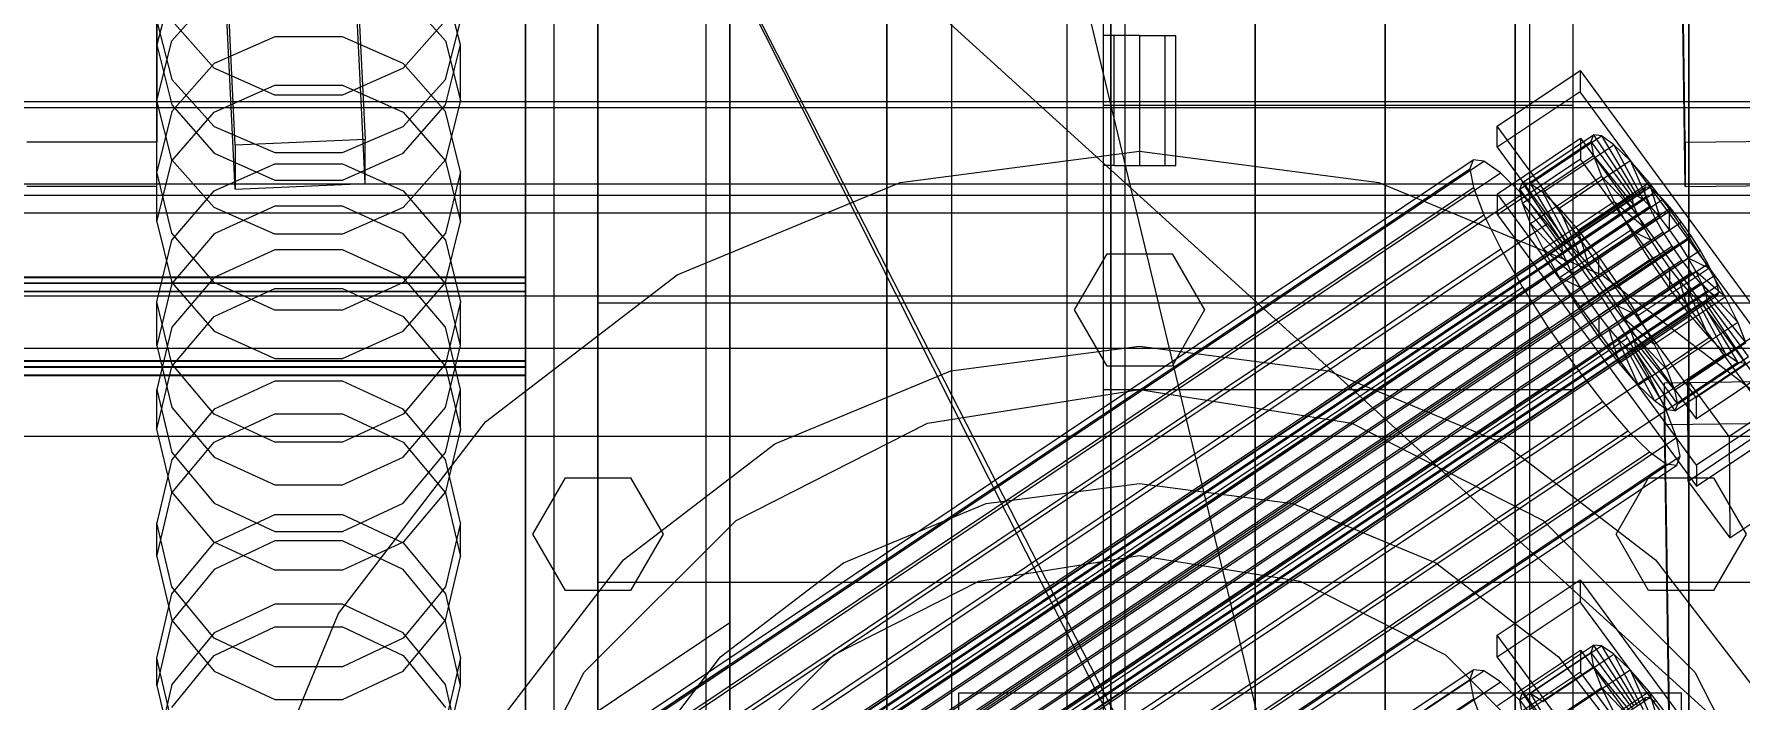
# Model space of a CAD drawing. Header units: millimetres. Extents: x -1970 to 34302, y -80068 to 6837.
# Drawn here: x 132 to 368.1, y -34198 to -34105.8 of the extents above; entities that cross this region are included whole.
import ezdxf

# ---------------------------------------------------------------- set-up
doc = ezdxf.new("R2010")
doc.units = ezdxf.units.MM
for name, color, linetype, lineweight in [('COTAS_O', 1, 'Continuous', 0), ('frontal_briquetadora', 7, 'Continuous', 0), ('frontal_C01', 7, 'Continuous', 0), ('frontal_C02', 7, 'Continuous', 0), ('frontal_dos-mix', 7, 'Continuous', 0), ('frontal_mezcladora', 7, 'Continuous', 0)]:
    doc.layers.add(name, color=color, linetype=linetype, lineweight=lineweight)
doc.dimstyles.new('R19_100', dxfattribs={"dimtxt": 250, "dimasz": 150, "dimexe": 150, "dimexo": 80, "dimgap": 100, "dimtad": 1, "dimtih": 1, "dimtoh": 1, "dimdsep": 46, "dimcen": 0.09, "dimadec": 0, "dimazin": 0, "dimtfac": 1, "dimtdec": 4, "dimtofl": 0, "dimtmove": 0, "dimatfit": 3, "dimfxl": 1, "dimtolj": 1, "dimtzin": 0, "dimarcsym": 0})

# ---------------------------------------------------------------- blocks, each defined once
blk = doc.blocks.new('*D35')
at = {"layer": 'COTAS_O', "color": 0, "lineweight": -2, "transparency": 16777216}
for p, q in [((-1725, -34320), (-1725, -33550)), ((1725, -34320), (1725, -33550)), ((-1575, -33700), (1575, -33700))]:
    blk.add_line(p, q, dxfattribs=at)
at = {"layer": 'COTAS_O', "color": 0, "transparency": 16777216}
for points in [[(-1575, -33675), (-1575, -33725), (-1725, -33700)], [(1575, -33675), (1575, -33725), (1725, -33700)]]:
    blk.add_solid(points, dxfattribs=at)
at = {"layer": 'Defpoints', "color": 0, "transparency": 16777216}
for p in [(1725, -33700), (-1725, -34400), (1725, -34400)]:
    blk.add_point(p, dxfattribs=at)
blk = doc.blocks.new('*D38')
at = {"layer": 'COTAS_O', "color": 0, "lineweight": -2, "transparency": 16777216}
for p, q in [((-570, -33700), (200, -33700)), ((50, -34750), (50, -33850)), ((-570, -34900), (200, -34900))]:
    blk.add_line(p, q, dxfattribs=at)
at = {"layer": 'COTAS_O', "color": 0, "transparency": 16777216}
for points in [[(25, -33850), (75, -33850), (50, -33700)], [(25, -34750), (75, -34750), (50, -34900)]]:
    blk.add_solid(points, dxfattribs=at)
at = {"layer": 'Defpoints', "color": 0, "transparency": 16777216}
for p in [(-650, -33700), (50, -33700), (-650, -34900)]:
    blk.add_point(p, dxfattribs=at)
blk = doc.blocks.new('*D39')
at = {"layer": 'COTAS_O', "color": 0, "lineweight": -2, "transparency": 16777216}
for p, q in [((-650, -34820), (-650, -34050)), ((650, -34820), (650, -34050)), ((-500, -34200), (500, -34200))]:
    blk.add_line(p, q, dxfattribs=at)
at = {"layer": 'COTAS_O', "color": 0, "transparency": 16777216}
for points in [[(-500, -34175), (-500, -34225), (-650, -34200)], [(500, -34175), (500, -34225), (650, -34200)]]:
    blk.add_solid(points, dxfattribs=at)
at = {"layer": 'Defpoints', "color": 0, "transparency": 16777216}
for p in [(650, -34200), (-650, -34900), (650, -34900)]:
    blk.add_point(p, dxfattribs=at)

msp = doc.modelspace()

# ---------------------------------------------------------------- linework, layer by layer
at = {"layer": 'frontal_briquetadora'}
for p, q in [((210, -34260), (210, -33820)), ((210, -34680), (210, -33820)), ((210, -33820), (416.55, -34680)), ((210, -34060), (210, -34490)), ((210, -34060), (430, -34260)), ((210, -34060), (210, -34260)), ((210, -34060), (210, -34305)), ((210, -34496), (210, -34060)), ((210, -34060), (430, -34490)), ((210, -34060), (430, -34496)), ((200, -34107.038), (200, -34096.579)), ((151.08, -34099.099), (149, -34107.292)), ((151.08, -34106.751), (156.907, -34100.145)), ((183.093, -34100.145), (188.92, -34106.751)), ((191, -34107.292), (188.92, -34099.099)), ((200, -34099.701), (200, -34108.728)), ((200, -34275), (200, -34100)), ((204, -34275), (204, -34100)), ((200, -34101.698), (200, -34119.743)), ((200, -34120.314), (200, -34102.255)), ((149, -34104.004), (151.08, -34112.109)), ((156.906, -34110.541), (151.08, -34103.933)), ((188.92, -34103.933), (183.094, -34110.541)), ((188.92, -34112.109), (191, -34104.004)), ((200, -34120.885), (200, -34102.813)), ((149, -34114.988), (151.08, -34106.751)), ((165.326, -34106.182), (156.906, -34109.855)), ((174.674, -34106.182), (165.326, -34106.182)), ((183.094, -34109.855), (174.674, -34106.182)), ((188.92, -34106.751), (191, -34114.988)), ((200, -34111.304), (200, -34107.038)), ((149, -34114.988), (149, -34107.292)), ((149, -34107.292), (151.08, -34115.574)), ((188.92, -34115.574), (191, -34107.292)), ((191, -34114.988), (191, -34107.292)), ((200, -34108.728), (200, -34111.304)), ((156.906, -34109.855), (151.08, -34116.514)), ((165.326, -34114.235), (156.906, -34110.541)), ((183.094, -34110.541), (174.674, -34114.235)), ((188.92, -34116.514), (183.094, -34109.855)), ((151.08, -34112.109), (156.907, -34118.608)), ((156.907, -34116.612), (165.327, -34112.866)), ((174.674, -34114.235), (165.326, -34114.235)), ((165.327, -34112.866), (174.673, -34112.866)), ((174.673, -34112.866), (183.093, -34116.612)), ((183.093, -34118.608), (188.92, -34112.109)), ((151.08, -34123.224), (149, -34114.988)), ((151.08, -34116.514), (149, -34124.892)), ((151.08, -34115.574), (156.906, -34122.28)), ((151.08, -34123.363), (156.907, -34116.612)), ((183.093, -34116.612), (188.92, -34123.363)), ((183.094, -34122.28), (188.92, -34115.574)), ((191, -34114.988), (188.92, -34123.224)), ((191, -34124.892), (188.92, -34116.514)), ((156.907, -34118.608), (165.327, -34122.215)), ((174.673, -34122.215), (183.093, -34118.608)), ((200, -34119.743), (200, -34138.187)), ((200, -34138.77), (200, -34120.314)), ((200, -34139.352), (200, -34120.885)), ((149, -34131.781), (151.08, -34123.363)), ((156.907, -34129.83), (151.08, -34123.224)), ((156.906, -34122.28), (165.326, -34126.028)), ((156.906, -34127.512), (165.326, -34123.759)), ((165.326, -34123.759), (174.674, -34123.759)), ((165.327, -34122.215), (174.673, -34122.215)), ((174.674, -34126.028), (183.094, -34122.28)), ((174.674, -34123.759), (183.094, -34127.512)), ((188.92, -34123.224), (183.093, -34129.83)), ((188.92, -34123.363), (191, -34131.781)), ((151.08, -34133.352), (149, -34124.892)), ((149, -34131.781), (149, -34124.892)), ((165.326, -34126.028), (174.674, -34126.028)), ((191, -34124.892), (188.92, -34133.352)), ((191, -34131.781), (191, -34124.892)), ((151.08, -34134.311), (156.906, -34127.512)), ((183.094, -34127.512), (188.92, -34134.311)), ((165.327, -34129.642), (156.907, -34133.46)), ((165.327, -34133.495), (156.907, -34129.83)), ((174.673, -34129.642), (165.327, -34129.642)), ((183.093, -34133.46), (174.673, -34129.642)), ((183.093, -34129.83), (174.673, -34133.495)), ((149, -34131.781), (151.08, -34140.199)), ((188.92, -34140.199), (191, -34131.781)), ((149, -34142.855), (151.08, -34134.311)), ((156.906, -34140.193), (151.08, -34133.352)), ((156.907, -34133.46), (151.08, -34140.34)), ((174.673, -34133.495), (165.327, -34133.495)), ((188.92, -34140.34), (183.093, -34133.46)), ((188.92, -34133.352), (183.094, -34140.193)), ((188.92, -34134.311), (191, -34142.855)), ((210, -34135.964), (210, -34134.226)), ((165.326, -34135.681), (156.906, -34139.483)), ((174.674, -34135.681), (165.326, -34135.681)), ((183.094, -34139.483), (174.674, -34135.681)), ((210, -34139.095), (210, -34135.964)), ((-160, -34139.431), (200, -34139.431)), ((200, -34139.536), (-160, -34139.536)), ((-160, -34140.25), (200, -34140.25)), ((151.08, -34140.34), (149, -34148.919)), ((156.906, -34139.483), (151.08, -34146.366)), ((151.08, -34140.199), (156.907, -34146.949)), ((165.326, -34144.012), (156.906, -34140.193)), ((183.094, -34140.193), (174.674, -34144.012)), ((183.093, -34146.949), (188.92, -34140.199)), ((188.92, -34146.366), (183.094, -34139.483)), ((191, -34148.919), (188.92, -34140.34)), ((200, -34138.187), (200, -34156.982)), ((200, -34157.575), (200, -34138.77)), ((200, -34158.168), (200, -34139.352)), ((200, -34139.431), (200, -34141.394)), ((200, -34151.031), (200, -34139.431)), ((200, -34151.121), (200, -34139.536)), ((200, -34139.536), (200, -34141.489)), ((200, -34140.25), (200, -34151.864)), ((210, -34143), (210, -34139.095)), ((200, -34140.35), (-160, -34140.35)), ((-160, -34141.394), (200, -34141.394)), ((200, -34141.489), (-160, -34141.489)), ((156.907, -34144.884), (165.327, -34141.024)), ((165.327, -34141.024), (174.673, -34141.024)), ((174.673, -34141.024), (183.093, -34144.884)), ((200, -34151.949), (200, -34140.35)), ((200, -34141.394), (200, -34152.993)), ((200, -34141.489), (200, -34153.073)), ((151.08, -34151.47), (149, -34142.855)), ((149, -34148.919), (149, -34142.855)), ((151.08, -34151.841), (156.907, -34144.884)), ((174.674, -34144.012), (165.326, -34144.012)), ((183.093, -34144.884), (188.92, -34151.841)), ((191, -34142.855), (188.92, -34151.47)), ((191, -34148.919), (191, -34142.855)), ((210, -34143), (452, -34143)), ((210, -34143), (210, -34146.905)), ((151.08, -34146.366), (149, -34155.01)), ((156.907, -34146.949), (165.327, -34150.696)), ((174.673, -34150.696), (183.093, -34146.949)), ((191, -34155.01), (188.92, -34146.366)), ((210, -34146.905), (210, -34150.036)), ((149, -34148.919), (151.08, -34157.498)), ((188.92, -34157.498), (191, -34148.919)), ((200, -34151.031), (-160, -34151.031)), ((200, -34151.121), (-160, -34151.121)), ((200, -34151.864), (-160, -34151.864)), ((200, -34151.949), (-160, -34151.949)), ((149, -34160.516), (151.08, -34151.841)), ((156.906, -34158.429), (151.08, -34151.47)), ((165.327, -34150.696), (174.673, -34150.696)), ((188.92, -34151.47), (183.094, -34158.429)), ((188.92, -34151.841), (191, -34160.516)), ((200, -34154.722), (200, -34151.031)), ((200, -34154.799), (200, -34151.121)), ((200, -34156.491), (200, -34151.864)), ((200, -34156.563), (200, -34151.949)), ((210, -34150.036), (210, -34151.774)), ((-160, -34152.993), (200, -34152.993)), ((-160, -34153.073), (200, -34153.073)), ((165.326, -34153.841), (156.906, -34157.708)), ((174.674, -34153.841), (165.326, -34153.841)), ((183.094, -34157.708), (174.674, -34153.841)), ((200, -34152.993), (200, -34158.546)), ((200, -34153.073), (200, -34158.612)), ((149, -34160.516), (149, -34155.01)), ((149, -34155.01), (151.08, -34163.717)), ((188.92, -34163.717), (191, -34155.01)), ((191, -34160.516), (191, -34155.01)), ((200, -34161.359), (200, -34154.722)), ((200, -34161.423), (200, -34154.799)), ((200, -34164.021), (200, -34156.491)), ((200, -34164.08), (200, -34156.563)), ((151.08, -34157.498), (156.907, -34164.378)), ((156.906, -34157.708), (151.08, -34164.704)), ((165.326, -34162.312), (156.906, -34158.429)), ((156.907, -34162.278), (165.327, -34158.361)), ((165.327, -34158.361), (174.673, -34158.361)), ((174.673, -34158.361), (183.093, -34162.278)), ((183.094, -34158.429), (174.674, -34162.312)), ((183.093, -34164.378), (188.92, -34157.498)), ((188.92, -34164.704), (183.094, -34157.708)), ((200, -34156.982), (200, -34176.08)), ((200, -34176.682), (200, -34157.575)), ((200, -34177.283), (200, -34158.168)), ((200, -34158.546), (200, -34166.95)), ((200, -34158.612), (200, -34167.004)), ((151.08, -34169.191), (149, -34160.516)), ((191, -34160.516), (188.92, -34169.191)), ((200, -34170.778), (200, -34161.359)), ((200, -34170.831), (200, -34161.423)), ((151.08, -34169.336), (156.907, -34162.278)), ((151.08, -34163.717), (156.906, -34170.746)), ((174.674, -34162.312), (165.326, -34162.312)), ((183.093, -34162.278), (188.92, -34169.336)), ((183.094, -34170.746), (188.92, -34163.717)), ((151.08, -34164.704), (149, -34173.478)), ((156.907, -34164.378), (165.327, -34168.196)), ((174.673, -34168.196), (183.093, -34164.378)), ((191, -34173.478), (188.92, -34164.704)), ((200, -34174.268), (200, -34164.021)), ((200, -34174.315), (200, -34164.08)), ((165.327, -34168.196), (174.673, -34168.196)), ((200, -34166.95), (200, -34178)), ((200, -34167.004), (200, -34178.042)), ((149, -34178.137), (151.08, -34169.336)), ((156.907, -34176.147), (151.08, -34169.191)), ((156.906, -34170.746), (165.326, -34174.665)), ((174.674, -34174.665), (183.094, -34170.746)), ((188.92, -34169.191), (183.093, -34176.147)), ((188.92, -34169.336), (191, -34178.137)), ((200, -34182.75), (200, -34170.778)), ((200, -34182.792), (200, -34170.831)), ((156.906, -34176.216), (165.326, -34172.292)), ((165.326, -34172.292), (174.674, -34172.292)), ((174.674, -34172.292), (183.094, -34176.216)), ((210, -34174.625), (210, -34172.888)), ((151.08, -34182.307), (149, -34173.478)), ((149, -34178.137), (149, -34173.478)), ((165.326, -34174.665), (174.674, -34174.665)), ((191, -34173.478), (188.92, -34182.308)), ((191, -34178.137), (191, -34173.478)), ((200, -34186.982), (200, -34174.268)), ((200, -34187.019), (200, -34174.315)), ((210, -34176.894), (210, -34173.435)), ((210, -34177.757), (210, -34174.625)), ((151.08, -34183.307), (156.906, -34176.216)), ((165.327, -34175.979), (156.907, -34179.943)), ((165.327, -34180.008), (156.907, -34176.147)), ((174.673, -34175.979), (165.327, -34175.979)), ((183.093, -34179.943), (174.673, -34175.979)), ((183.093, -34176.147), (174.673, -34180.008)), ((183.094, -34176.216), (188.92, -34183.307)), ((200, -34176.08), (200, -34195.432)), ((200, -34196.041), (200, -34176.682)), ((200, -34196.649), (200, -34177.283)), ((200, -34179.373), (200, -34177.5)), ((200, -34178.555), (200, -34177.617)), ((200, -34177.617), (200, -34180.422)), ((200, -34178), (200, -34191.425)), ((200, -34178.042), (200, -34191.457)), ((210, -34183.693), (210, -34176.894)), ((210, -34181.662), (210, -34177.757)), ((149, -34178.137), (151.08, -34186.938)), ((156.907, -34179.943), (151.08, -34187.085)), ((174.673, -34180.008), (165.327, -34180.008)), ((188.92, -34187.085), (183.093, -34179.943)), ((188.92, -34186.938), (191, -34178.137)), ((200, -34183.199), (200, -34178.555)), ((200, -34184.922), (200, -34179.373)), ((200, -34180.422), (200, -34186.861)), ((156.906, -34189.426), (151.08, -34182.307)), ((188.92, -34182.308), (183.094, -34189.426)), ((200, -34196.98), (200, -34182.75)), ((200, -34197.013), (200, -34182.792)), ((210, -34181.662), (452, -34181.662)), ((210, -34181.662), (210, -34185.567)), ((149, -34192.191), (151.08, -34183.307)), ((165.326, -34184.734), (156.906, -34188.689)), ((174.674, -34184.734), (165.326, -34184.734)), ((183.094, -34188.689), (174.674, -34184.734)), ((188.92, -34183.307), (191, -34192.191)), ((200, -34191.371), (200, -34183.199)), ((200, -34193.932), (200, -34184.922)), ((210, -34193.602), (210, -34183.693)), ((151.08, -34187.085), (149, -34195.991)), ((151.08, -34186.938), (156.907, -34193.996)), ((183.093, -34193.996), (188.92, -34186.938)), ((191, -34195.991), (188.92, -34187.085)), ((200, -34186.861), (200, -34196.687)), ((200, -34201.85), (200, -34186.982)), ((200, -34201.878), (200, -34187.019)), ((210, -34185.567), (210, -34188.698)), ((156.906, -34188.689), (151.08, -34195.834)), ((165.326, -34193.392), (156.906, -34189.426)), ((156.907, -34191.85), (165.327, -34187.86)), ((165.327, -34187.86), (174.673, -34187.86)), ((174.673, -34187.86), (183.093, -34191.85)), ((183.094, -34189.426), (174.674, -34193.392)), ((188.92, -34195.834), (183.094, -34188.689)), ((210, -34188.698), (210, -34190.436)), ((151.08, -34201.121), (149, -34192.191)), ((149, -34195.991), (149, -34192.191)), ((151.08, -34199.039), (156.907, -34191.85)), ((183.093, -34191.85), (188.92, -34199.039)), ((191, -34192.191), (188.92, -34201.121)), ((191, -34195.991), (191, -34192.191)), ((200, -34202.757), (200, -34191.371)), ((200, -34191.425), (200, -34206.897)), ((200, -34191.457), (200, -34206.92)), ((156.907, -34193.996), (165.327, -34197.913)), ((174.674, -34193.392), (165.326, -34193.392)), ((174.673, -34197.913), (183.093, -34193.996)), ((200, -34206.057), (200, -34193.932)), ((210, -34206.283), (210, -34193.602)), ((151.08, -34195.834), (149, -34204.781)), ((149, -34195.991), (151.08, -34204.898)), ((191, -34204.781), (188.92, -34195.834)), ((188.92, -34204.898), (191, -34195.991)), ((200, -34195.432), (200, -34214.989)), ((200, -34215.602), (200, -34196.041)), ((200, -34216.216), (200, -34196.649)), ((200, -34196.687), (200, -34209.523)), ((200, -34213.121), (200, -34196.98)), ((165.327, -34197.913), (174.673, -34197.913)), ((200, -34213.146), (200, -34197.013))]:
    msp.add_line(p, q, dxfattribs=at)
at = {"layer": 'frontal_C01'}
for p, q in [((250, -35586.788), (250, -32681.31)), ((250, -32686.07), (250, -35591.549)), ((360.514, -34120.83), (357.646, -33927.83)), ((360.514, -34126.918), (357.646, -33933.918)), ((228.298, -34257.758), (228.298, -33961.061)), ((228.298, -33966.78), (228.298, -34263.476)), ((159.83, -34121.177), (156.962, -34062.035)), ((174.943, -34061.244), (177.811, -34120.386)), ((159.83, -34127.266), (156.962, -34068.124)), ((177.811, -34126.474), (174.943, -34067.333)), ((149, -34075.438), (149, -34120.78)), ((149, -34126.867), (149, -34081.526)), ((-450, -34115.971), (450, -34115.971)), ((-425, -34115.14), (425, -34115.14)), ((149, -34120.78), (131, -34120.78)), ((149, -34126.867), (149, -34120.78)), ((177.811, -34120.386), (159.83, -34121.177)), ((159.83, -34121.177), (159.83, -34127.266)), ((177.811, -34126.474), (177.811, -34120.386)), ((378.512, -34120.587), (360.514, -34120.83)), ((360.514, -34120.83), (360.514, -34126.918)), ((450, -34128.146), (-450, -34128.146)), ((425, -34126.571), (-425, -34126.571)), ((131, -34126.867), (149, -34126.867)), ((159.83, -34127.266), (177.811, -34126.474)), ((360.514, -34126.918), (378.512, -34126.675)), ((425, -34130.602), (-425, -34130.602)), ((-425, -34142.033), (425, -34142.033)), ((450, -34149.31), (-450, -34149.31)), ((-450, -34161.485), (450, -34161.485)), ((334.501, -34189), (345.969, -34181.347)), ((345.969, -34181.347), (345.981, -34184.391)), ((345.969, -34181.347), (373.501, -34218.791)), ((345.981, -34184.391), (334.513, -34192.044)), ((373.513, -34221.834), (345.981, -34184.391)), ((334.513, -34192.044), (334.501, -34189)), ((362.033, -34226.444), (334.501, -34189)), ((334.513, -34192.044), (362.045, -34229.488)), ((334.539, -34198.74), (346.008, -34191.087)), ((337.64, -34197.966), (347.47, -34191.406)), ((338.005, -34196.974), (347.835, -34190.414)), ((339.088, -34197.06), (348.918, -34190.5)), ((340.816, -34198.217), (350.645, -34191.658)), ((346.008, -34191.087), (346.02, -34194.131)), ((346.008, -34191.087), (373.539, -34228.531)), ((347.835, -34190.414), (347.47, -34191.406)), ((347.47, -34191.406), (353.205, -34199.207)), ((347.47, -34191.406), (347.847, -34193.408)), ((348.918, -34190.5), (347.835, -34190.414)), ((347.835, -34190.414), (353.378, -34198.737)), ((350.645, -34191.658), (348.918, -34190.5)), ((348.918, -34190.5), (353.892, -34198.777)), ((352.899, -34193.808), (350.645, -34191.658)), ((350.645, -34191.658), (354.71, -34199.326)), ((146.872, -34316.832), (331.181, -34193.834)), ((148.32, -34316.947), (332.629, -34193.949)), ((331.181, -34193.834), (330.692, -34195.16)), ((332.629, -34193.949), (331.181, -34193.834)), ((334.938, -34195.496), (332.629, -34193.949)), ((346.02, -34194.131), (334.551, -34201.784)), ((338.017, -34199.968), (347.847, -34193.408)), ((343.069, -34200.368), (352.899, -34193.808)), ((373.551, -34231.574), (346.02, -34194.131)), ((347.847, -34193.408), (353.384, -34200.155)), ((347.847, -34193.408), (348.941, -34196.283)), ((355.525, -34196.805), (352.899, -34193.808)), ((352.899, -34193.808), (355.777, -34200.345)), ((146.383, -34318.158), (330.692, -34195.16)), ((150.629, -34318.495), (334.938, -34195.496)), ((330.692, -34195.16), (331.197, -34197.836)), ((337.95, -34198.371), (334.938, -34195.496)), ((337.64, -34197.966), (338.005, -34196.974)), ((343.549, -34205.297), (338.005, -34196.974)), ((338.005, -34196.974), (339.088, -34197.06)), ((339.111, -34202.843), (348.941, -34196.283)), ((345.695, -34203.365), (355.525, -34196.805)), ((348.941, -34196.283), (353.902, -34201.517)), ((348.941, -34196.283), (350.678, -34199.836)), ((358.345, -34200.444), (355.525, -34196.805)), ((355.525, -34196.805), (357.021, -34201.764)), ((141.218, -34340.321), (355.017, -34197.643)), ((141.731, -34340.362), (355.53, -34197.684)), ((146.887, -34320.834), (331.197, -34197.836)), ((331.197, -34197.836), (332.659, -34201.68)), ((343.376, -34205.766), (337.64, -34197.966)), ((338.017, -34199.968), (337.64, -34197.966)), ((344.062, -34205.337), (339.088, -34197.06)), ((339.088, -34197.06), (340.816, -34198.217)), ((355.017, -34197.643), (354.844, -34198.113)), ((355.53, -34197.684), (355.017, -34197.643)), ((356.348, -34198.233), (355.53, -34197.684))]:
    msp.add_line(p, q, dxfattribs=at)
at = {"layer": 'frontal_C02'}
for p, q in [((250, -35767.535), (250, -32976.99)), ((250, -32981.769), (250, -35772.314)), ((228.298, -34187.295), (228.298, -33902.474)), ((228.298, -33908.215), (228.298, -34193.036)), ((334.501, -34118.545), (345.969, -34110.862)), ((345.969, -34110.862), (345.981, -34113.784)), ((345.969, -34110.862), (373.501, -34148.455)), ((345.981, -34113.784), (334.513, -34121.468)), ((373.513, -34151.377), (345.981, -34113.784)), ((334.513, -34121.468), (334.501, -34118.545)), ((362.033, -34156.138), (334.501, -34118.545)), ((334.539, -34127.898), (346.008, -34120.214)), ((337.64, -34127.267), (347.47, -34120.681)), ((338.005, -34126.337), (347.835, -34119.751)), ((339.088, -34126.484), (348.918, -34119.898)), ((340.816, -34127.699), (350.645, -34121.113)), ((346.008, -34120.214), (346.02, -34123.137)), ((346.008, -34120.214), (373.539, -34157.807)), ((347.835, -34119.751), (347.47, -34120.681)), ((347.47, -34120.681), (353.205, -34128.513)), ((347.47, -34120.681), (347.847, -34122.625)), ((348.918, -34119.898), (347.835, -34119.751)), ((347.835, -34119.751), (353.378, -34128.072)), ((350.645, -34121.113), (348.918, -34119.898)), ((348.918, -34119.898), (353.892, -34128.142)), ((352.899, -34123.312), (350.645, -34121.113)), ((350.645, -34121.113), (354.71, -34128.717)), ((146.872, -34246.69), (331.181, -34123.206)), ((148.32, -34246.887), (332.629, -34123.403)), ((331.181, -34123.206), (330.692, -34124.45)), ((332.629, -34123.403), (331.181, -34123.206)), ((334.938, -34125.027), (332.629, -34123.403)), ((334.513, -34121.468), (362.045, -34159.061)), ((346.02, -34123.137), (334.551, -34130.82)), ((338.017, -34129.211), (347.847, -34122.625)), ((343.069, -34129.898), (352.899, -34123.312)), ((373.551, -34160.73), (346.02, -34123.137)), ((347.847, -34122.625), (353.384, -34129.434)), ((347.847, -34122.625), (348.941, -34125.451)), ((355.525, -34126.346), (352.899, -34123.312)), ((352.899, -34123.312), (355.777, -34129.759)), ((146.383, -34247.934), (330.692, -34124.45)), ((150.629, -34248.511), (334.938, -34125.027)), ((330.692, -34124.45), (331.197, -34127.049)), ((337.95, -34127.967), (334.938, -34125.027)), ((339.111, -34132.037), (348.941, -34125.451)), ((348.941, -34125.451), (353.902, -34130.772)), ((348.941, -34125.451), (350.678, -34128.966)), ((141.045, -34270.657), (354.844, -34127.415)), ((141.218, -34270.216), (355.017, -34126.974)), ((141.224, -34271.577), (355.022, -34128.336)), ((141.731, -34270.286), (355.53, -34127.044)), ((142.549, -34270.861), (356.348, -34127.62)), ((146.887, -34250.533), (331.197, -34127.049)), ((153.641, -34251.451), (337.95, -34127.967)), ((331.197, -34127.049), (332.659, -34130.826)), ((334.551, -34130.82), (334.539, -34127.898)), ((362.071, -34165.491), (334.539, -34127.898)), ((337.64, -34127.267), (338.005, -34126.337)), ((343.376, -34135.099), (337.64, -34127.267)), ((338.017, -34129.211), (337.64, -34127.267)), ((341.461, -34132.023), (337.95, -34127.967)), ((343.549, -34134.658), (338.005, -34126.337)), ((338.005, -34126.337), (339.088, -34126.484)), ((344.062, -34134.728), (339.088, -34126.484)), ((339.088, -34126.484), (340.816, -34127.699)), ((344.88, -34135.303), (340.816, -34127.699)), ((340.816, -34127.699), (343.069, -34129.898)), ((353.205, -34128.513), (343.376, -34135.099)), ((353.378, -34128.072), (343.549, -34134.658)), ((353.892, -34128.142), (344.062, -34134.728)), ((345.695, -34132.932), (355.525, -34126.346)), ((353.205, -34128.513), (353.378, -34128.072)), ((353.384, -34129.434), (353.205, -34128.513)), ((353.378, -34128.072), (353.892, -34128.142)), ((353.892, -34128.142), (354.71, -34128.717)), ((355.017, -34126.974), (354.844, -34127.415)), ((354.844, -34127.415), (355.022, -34128.336)), ((355.53, -34127.044), (355.017, -34126.974)), ((355.022, -34128.336), (355.541, -34129.675)), ((358.345, -34130.008), (355.525, -34126.346)), ((355.525, -34126.346), (357.021, -34131.196)), ((356.348, -34127.62), (355.53, -34127.044)), ((357.415, -34128.661), (356.348, -34127.62)), ((141.742, -34272.916), (355.541, -34129.675)), ((143.617, -34271.903), (357.415, -34128.661)), ((144.861, -34273.34), (358.659, -34130.099)), ((148.35, -34254.31), (332.659, -34130.826)), ((332.659, -34130.826), (334.981, -34135.525)), ((334.551, -34130.82), (362.083, -34168.413)), ((343.554, -34136.02), (338.017, -34129.211)), ((339.111, -34132.037), (338.017, -34129.211)), ((340.848, -34135.552), (350.678, -34128.966)), ((345.947, -34136.345), (343.069, -34129.898)), ((343.069, -34129.898), (345.695, -34132.932)), ((353.384, -34129.434), (343.554, -34136.02)), ((353.902, -34130.772), (344.073, -34137.358)), ((354.71, -34128.717), (344.88, -34135.303)), ((355.777, -34129.759), (345.947, -34136.345)), ((358.345, -34130.008), (348.515, -34136.594)), ((350.678, -34128.966), (354.725, -34132.437)), ((350.678, -34128.966), (352.938, -34132.93)), ((353.902, -34130.772), (353.384, -34129.434)), ((354.725, -34132.437), (353.902, -34130.772)), ((354.71, -34128.717), (355.777, -34129.759)), ((355.541, -34129.675), (356.363, -34131.34)), ((355.777, -34129.759), (357.021, -34131.196)), ((358.659, -34130.099), (357.415, -34128.661)), ((358.357, -34132.931), (358.345, -34130.008)), ((361.166, -34134.049), (358.345, -34130.008)), ((359.995, -34131.833), (358.659, -34130.099)), ((142.565, -34274.581), (356.363, -34131.34)), ((143.635, -34276.459), (357.434, -34133.217)), ((359.995, -34131.833), (146.196, -34275.075)), ((157.152, -34255.507), (341.461, -34132.023)), ((344.073, -34137.358), (339.111, -34132.037)), ((340.848, -34135.552), (339.111, -34132.037)), ((345.231, -34136.919), (341.461, -34132.023)), ((343.108, -34139.516), (352.938, -34132.93)), ((354.725, -34132.437), (344.895, -34139.023)), ((347.191, -34137.782), (345.695, -34132.932)), ((345.695, -34132.932), (348.515, -34136.594)), ((357.021, -34131.196), (347.191, -34137.782)), ((348.527, -34139.517), (358.357, -34132.931)), ((352.938, -34132.93), (355.796, -34134.315)), ((352.938, -34132.93), (355.569, -34137.074)), ((355.796, -34134.315), (354.725, -34132.437)), ((356.363, -34131.34), (357.434, -34133.217)), ((357.021, -34131.196), (358.357, -34132.931)), ((357.434, -34133.217), (358.68, -34135.18)), ((358.357, -34132.931), (359.693, -34134.845)), ((361.332, -34133.747), (359.995, -34131.833)), ((144.881, -34278.422), (358.68, -34135.18)), ((147.533, -34276.989), (361.332, -34133.747)), ((150.672, -34259.009), (334.981, -34135.525)), ((334.981, -34135.525), (338.003, -34140.825)), ((344.895, -34139.023), (340.848, -34135.552)), ((343.108, -34139.516), (340.848, -34135.552)), ((343.549, -34134.658), (343.376, -34135.099)), ((343.376, -34135.099), (343.554, -34136.02)), ((344.062, -34134.728), (343.549, -34134.658)), ((344.88, -34135.303), (344.062, -34134.728)), ((345.947, -34136.345), (344.88, -34135.303)), ((355.796, -34134.315), (345.966, -34140.901)), ((359.693, -34134.845), (349.863, -34141.431)), ((351.336, -34140.635), (361.166, -34134.049)), ((357.042, -34136.278), (355.796, -34134.315)), ((358.68, -34135.18), (360.017, -34137.094)), ((361.166, -34134.049), (359.693, -34134.845)), ((359.693, -34134.845), (360.939, -34136.808)), ((363.797, -34138.193), (361.166, -34134.049)), ((362.578, -34135.71), (361.332, -34133.747)), ((146.218, -34280.336), (360.017, -34137.094)), ((148.779, -34278.952), (362.578, -34135.71)), ((149.85, -34280.829), (363.648, -34137.588)), ((345.231, -34136.919), (160.922, -34260.403)), ((343.554, -34136.02), (344.073, -34137.358)), ((344.073, -34137.358), (344.895, -34139.023)), ((349.002, -34142.321), (345.231, -34136.919)), ((345.739, -34143.66), (355.569, -34137.074)), ((347.191, -34137.782), (345.947, -34136.345)), ((348.527, -34139.517), (347.191, -34137.782)), ((357.042, -34136.278), (347.212, -34142.864)), ((348.515, -34136.594), (348.527, -34139.517)), ((348.515, -34136.594), (351.336, -34140.635)), ((360.939, -34136.808), (351.109, -34143.394)), ((355.569, -34137.074), (357.042, -34136.278)), ((355.569, -34137.074), (358.39, -34141.114)), ((358.378, -34138.192), (357.042, -34136.278)), ((360.017, -34137.094), (361.352, -34138.829)), ((363.797, -34138.193), (360.939, -34136.808)), ((360.939, -34136.808), (362.01, -34138.686)), ((363.648, -34137.588), (362.578, -34135.71)), ((364.471, -34139.253), (363.648, -34137.588)), ((147.554, -34282.07), (361.352, -34138.829)), ((148.798, -34283.508), (362.596, -34140.266)), ((150.672, -34282.494), (364.471, -34139.253)), ((345.966, -34140.901), (343.108, -34139.516)), ((345.739, -34143.66), (343.108, -34139.516)), ((344.895, -34139.023), (345.966, -34140.901)), ((349.863, -34141.431), (348.527, -34139.517)), ((358.378, -34138.192), (348.548, -34144.778)), ((359.714, -34139.927), (349.884, -34146.512)), ((362.01, -34138.686), (352.18, -34145.271)), ((353.967, -34144.778), (363.797, -34138.193)), ((358.39, -34141.114), (358.378, -34138.192)), ((359.714, -34139.927), (358.378, -34138.192)), ((361.21, -34144.777), (359.714, -34139.927)), ((360.958, -34141.364), (359.714, -34139.927)), ((361.352, -34138.829), (362.596, -34140.266)), ((366.057, -34142.157), (362.01, -34138.686)), ((362.01, -34138.686), (362.833, -34140.351)), ((362.596, -34140.266), (363.664, -34141.308)), ((366.057, -34142.157), (363.797, -34138.193)), ((364.989, -34140.591), (364.471, -34139.253)), ((149.865, -34284.549), (363.664, -34141.308)), ((150.683, -34285.125), (364.482, -34141.883)), ((151.191, -34283.833), (364.989, -34140.591)), ((151.196, -34285.194), (364.995, -34141.953)), ((151.369, -34284.754), (365.168, -34141.512)), ((153.694, -34264.309), (338.003, -34140.825)), ((164.693, -34265.805), (349.002, -34142.321)), ((338.003, -34140.825), (341.52, -34146.364)), ((345.966, -34140.901), (347.212, -34142.864)), ((348.56, -34147.7), (358.39, -34141.114)), ((352.519, -34147.86), (349.002, -34142.321)), ((349.863, -34141.431), (351.336, -34140.635)), ((351.109, -34143.394), (349.863, -34141.431)), ((360.958, -34141.364), (351.128, -34147.95)), ((351.336, -34140.635), (353.967, -34144.778)), ((362.025, -34142.406), (352.196, -34148.991)), ((362.833, -34140.351), (353.003, -34146.936)), ((363.351, -34141.689), (353.521, -34148.275)), ((363.53, -34142.61), (353.7, -34149.196)), ((356.228, -34148.743), (366.057, -34142.157)), ((358.39, -34141.114), (361.21, -34144.777)), ((363.836, -34147.811), (360.958, -34141.364)), ((362.025, -34142.406), (360.958, -34141.364)), ((366.09, -34150.01), (362.025, -34142.406)), ((362.843, -34142.981), (362.025, -34142.406)), ((367.794, -34145.672), (362.833, -34140.351)), ((362.833, -34140.351), (363.351, -34141.689)), ((368.888, -34148.498), (363.351, -34141.689)), ((363.351, -34141.689), (363.53, -34142.61)), ((363.53, -34142.61), (363.357, -34143.051)), ((369.265, -34150.442), (363.53, -34142.61)), ((363.664, -34141.308), (364.482, -34141.883)), ((364.482, -34141.883), (364.995, -34141.953)), ((365.168, -34141.512), (364.989, -34140.591)), ((364.995, -34141.953), (365.168, -34141.512)), ((367.794, -34145.672), (366.057, -34142.157)), ((347.212, -34142.864), (345.739, -34143.66)), ((348.56, -34147.7), (345.739, -34143.66)), ((347.212, -34142.864), (348.548, -34144.778)), ((348.548, -34144.778), (348.56, -34147.7)), ((348.548, -34144.778), (349.884, -34146.512)), ((352.18, -34145.271), (351.109, -34143.394)), ((351.109, -34143.394), (353.967, -34144.778)), ((351.38, -34151.362), (361.21, -34144.777)), ((362.843, -34142.981), (353.014, -34149.567)), ((363.357, -34143.051), (353.527, -34149.637)), ((353.967, -34144.778), (356.228, -34148.743)), ((361.21, -34144.777), (363.836, -34147.811)), ((367.817, -34151.225), (362.843, -34142.981)), ((363.357, -34143.051), (362.843, -34142.981)), ((368.9, -34151.372), (363.357, -34143.051)), ((157.211, -34269.848), (341.52, -34146.364)), ((341.52, -34146.364), (345.291, -34151.766)), ((349.884, -34146.512), (351.38, -34151.362)), ((349.884, -34146.512), (351.128, -34147.95)), ((353.003, -34146.936), (352.18, -34145.271)), ((352.18, -34145.271), (356.228, -34148.743)), ((353.521, -34148.275), (353.003, -34146.936)), ((353.003, -34146.936), (357.964, -34152.258)), ((357.964, -34152.258), (367.794, -34145.672)), ((360.882, -34153.695), (372.35, -34146.012)), ((368.888, -34148.498), (367.794, -34145.672)), ((168.21, -34271.344), (352.519, -34147.86)), ((351.38, -34151.362), (348.56, -34147.7)), ((351.128, -34147.95), (354.006, -34154.397)), ((351.128, -34147.95), (352.196, -34148.991)), ((352.196, -34148.991), (356.26, -34156.596)), ((352.196, -34148.991), (353.014, -34149.567)), ((355.541, -34153.16), (352.519, -34147.86)), ((353.014, -34149.567), (357.987, -34157.811)), ((353.014, -34149.567), (353.527, -34149.637)), ((353.7, -34149.196), (353.521, -34148.275)), ((353.521, -34148.275), (359.058, -34155.083)), ((353.527, -34149.637), (353.7, -34149.196)), ((353.527, -34149.637), (359.07, -34157.958)), ((353.7, -34149.196), (359.436, -34157.028)), ((354.006, -34154.397), (363.836, -34147.811)), ((356.228, -34148.743), (357.964, -34152.258)), ((359.058, -34155.083), (368.888, -34148.498)), ((373.501, -34148.455), (362.033, -34156.138)), ((363.836, -34147.811), (366.09, -34150.01)), ((160.982, -34275.25), (345.291, -34151.766)), ((345.291, -34151.766), (349.061, -34156.662)), ((354.006, -34154.397), (351.38, -34151.362)), ((356.26, -34156.596), (366.09, -34150.01)), ((357.987, -34157.811), (367.817, -34151.225)), ((359.07, -34157.958), (368.9, -34151.372)), ((359.436, -34157.028), (369.265, -34150.442)), ((362.045, -34159.061), (373.513, -34151.377)), ((366.09, -34150.01), (367.817, -34151.225)), ((367.817, -34151.225), (368.9, -34151.372)), ((171.232, -34276.644), (355.541, -34153.16)), ((356.26, -34156.596), (354.006, -34154.397)), ((357.863, -34157.859), (355.541, -34153.16)), ((357.646, -34154.067), (375.644, -34153.823)), ((357.646, -34159.912), (357.646, -34154.067)), ((360.514, -34347.834), (357.646, -34154.067)), ((357.964, -34152.258), (359.058, -34155.083)), ((360.939, -34167.724), (360.882, -34153.695)), ((366.618, -34161.527), (360.882, -34153.695)), ((378.086, -34153.843), (366.618, -34161.527)), ((164.752, -34280.146), (349.061, -34156.662)), ((349.061, -34156.662), (352.572, -34160.718)), ((357.987, -34157.811), (356.26, -34156.596)), ((359.058, -34155.083), (359.436, -34157.028)), ((362.033, -34156.138), (362.045, -34159.061)), ((173.554, -34281.342), (357.863, -34157.859)), ((359.326, -34161.636), (357.863, -34157.859)), ((359.07, -34157.958), (357.987, -34157.811)), ((359.436, -34157.028), (359.07, -34157.958)), ((373.539, -34157.807), (362.071, -34165.491)), ((168.263, -34284.202), (352.572, -34160.718)), ((352.572, -34160.718), (355.584, -34163.658)), ((375.644, -34159.669), (357.646, -34159.912)), ((360.514, -34353.679), (357.646, -34159.912)), ((372.408, -34160.04), (360.939, -34167.724)), ((362.083, -34168.413), (373.551, -34160.73)), ((366.618, -34161.527), (366.675, -34175.556)), ((171.275, -34287.142), (355.584, -34163.658)), ((175.016, -34285.12), (359.326, -34161.636)), ((355.584, -34163.658), (357.893, -34165.282)), ((359.83, -34164.235), (359.326, -34161.636)), ((173.584, -34288.766), (357.893, -34165.282)), ((175.032, -34288.963), (359.341, -34165.479)), ((175.521, -34287.719), (359.83, -34164.235)), ((357.893, -34165.282), (359.341, -34165.479)), ((359.341, -34165.479), (359.83, -34164.235)), ((362.071, -34165.491), (362.083, -34168.413)), ((360.939, -34167.724), (366.675, -34175.556)), ((366.675, -34175.556), (378.143, -34167.872)), ((228.298, -34187.295), (130, -34253.153)), ((228.298, -34472.116), (228.298, -34187.295)), ((228.298, -34187.295), (228.298, -34193.036)), ((130, -34258.894), (228.298, -34193.036)), ((228.298, -34193.036), (228.298, -34477.858))]:
    msp.add_line(p, q, dxfattribs=at)
at = {"layer": 'frontal_dos-mix'}
for p, q in [((225, -35980), (225, -33282.5)), ((275, -35980), (275, -33282.5))]:
    msp.add_line(p, q, dxfattribs=at)
at = {"layer": 'frontal_mezcladora'}
for p, q in [((280, -34450), (280, -34020)), ((259, -34456.719), (259, -34036.719)), ((281, -34036.719), (281, -34456.719)), ((339, -34456.719), (339, -34036.719)), ((361, -34036.719), (361, -34456.719)), ((259, -34483.281), (259, -34063.281)), ((281, -34483.281), (281, -34063.281)), ((339, -34483.281), (339, -34063.281)), ((361, -34483.281), (361, -34063.281)), ((283, -34509.163), (283, -34076.07)), ((301, -34076.07), (301, -34509.163)), ((319, -34076.07), (319, -34509.163)), ((337, -34076.07), (337, -34509.163)), ((280, -34115.65), (280, -34085.455)), ((345, -34115.65), (345, -34085.455)), ((283, -34526.414), (283, -34093.321)), ((301, -34526.414), (301, -34093.321)), ((319, -34526.414), (319, -34093.321)), ((337, -34526.414), (337, -34093.321)), ((281.464, -34106), (280, -34106)), ((280, -34124), (280, -34106)), ((285, -34106), (281.464, -34106)), ((281.464, -34124), (281.464, -34106)), ((285, -34106), (288.536, -34106)), ((285, -34106), (285, -34124)), ((288.536, -34106), (290, -34106)), ((288.536, -34124), (288.536, -34106)), ((290, -34124), (290, -34106)), ((280, -34155), (280, -34115.65)), ((280, -34115.65), (345, -34115.65)), ((345, -34155), (345, -34115.65)), ((251.871, -34126.361), (285, -34122)), ((285, -34122), (318.129, -34126.361)), ((281.464, -34124), (280, -34124)), ((281.464, -34124), (285, -34124)), ((285, -34124), (288.536, -34124)), ((288.536, -34124), (290, -34124)), ((221, -34139.149), (251.871, -34126.361)), ((318.129, -34126.361), (349, -34139.149)), ((276, -34144), (280.5, -34136.206)), ((280.5, -34136.206), (289.5, -34136.206)), ((289.5, -34136.206), (294, -34144)), ((194.49, -34159.49), (221, -34139.149)), ((349, -34139.149), (375.51, -34159.49)), ((280.5, -34151.794), (276, -34144)), ((294, -34144), (289.5, -34151.794)), ((258.859, -34152.441), (285, -34149)), ((285, -34149), (311.141, -34152.441)), ((289.5, -34151.794), (280.5, -34151.794)), ((234.5, -34162.531), (258.859, -34152.441)), ((311.141, -34152.441), (335.5, -34162.531)), ((255.643, -34159.65), (285, -34155)), ((280, -34200.824), (280, -34155)), ((280, -34155), (345, -34155)), ((285, -34155), (314.357, -34159.65)), ((345, -34200.824), (345, -34155)), ((174.149, -34186), (194.49, -34159.49)), ((229.16, -34173.143), (255.643, -34159.65)), ((314.357, -34159.65), (340.84, -34173.143)), ((213.582, -34178.582), (234.5, -34162.531)), ((335.5, -34162.531), (356.418, -34178.582)), ((201.047, -34175.047), (205.547, -34167.252)), ((205.547, -34167.252), (214.547, -34167.252)), ((214.547, -34167.252), (219.047, -34175.047)), ((263.777, -34170.794), (285, -34168)), ((285, -34168), (306.223, -34170.794)), ((350.953, -34175.047), (355.453, -34167.252)), ((355.453, -34167.252), (364.453, -34167.252)), ((364.453, -34167.252), (368.953, -34175.047)), ((244, -34178.986), (263.777, -34170.794)), ((306.223, -34170.794), (326, -34178.986)), ((208.143, -34194.16), (229.16, -34173.143)), ((340.84, -34173.143), (361.857, -34194.16)), ((205.547, -34182.841), (201.047, -34175.047)), ((219.047, -34175.047), (214.547, -34182.841)), ((355.453, -34182.841), (350.953, -34175.047)), ((368.953, -34175.047), (364.453, -34182.841)), ((262.751, -34181.524), (285, -34178)), ((285, -34178), (307.249, -34181.524)), ((197.531, -34199.5), (213.582, -34178.582)), ((227.017, -34192.017), (244, -34178.986)), ((326, -34178.986), (342.983, -34192.017)), ((356.418, -34178.582), (372.469, -34199.5)), ((242.679, -34191.751), (262.751, -34181.524)), ((307.249, -34181.524), (327.321, -34191.751)), ((214.547, -34182.841), (205.547, -34182.841)), ((364.453, -34182.841), (355.453, -34182.841)), ((161.361, -34216.871), (174.149, -34186)), ((213.986, -34209), (227.017, -34192.017)), ((226.751, -34207.679), (242.679, -34191.751)), ((327.321, -34191.751), (343.249, -34207.679)), ((342.983, -34192.017), (356.014, -34209)), ((194.65, -34220.643), (208.143, -34194.16)), ((361.857, -34194.16), (375.35, -34220.643)), ((260, -34199.594), (260, -34197)), ((260, -34197), (360, -34197)), ((360, -34199.594), (360, -34197))]:
    msp.add_line(p, q, dxfattribs=at)

# ---------------------------------------------------------------- dimensions: what is measured, and where the dimension line sits
at = {"layer": 'COTAS_O'}
for p1, p2, distance, picture, middle in [((-1725, -34400), (1725, -34400), 700, '*D35', (0, -33700)), ((-650, -34900), (-650, -33700), -700, '*D38', (50, -34300)), ((-650, -34900), (650, -34900), 700, '*D39', (0, -34200))]:
    dim = msp.add_aligned_dim(p1=p1, p2=p2, distance=distance, text='<> O', dimstyle='R19_100', dxfattribs=at)
    dim.commit()
    dim.dimension.update_dxf_attribs({"geometry": picture, "text_midpoint": middle})

doc.saveas('drawing.dxf')
